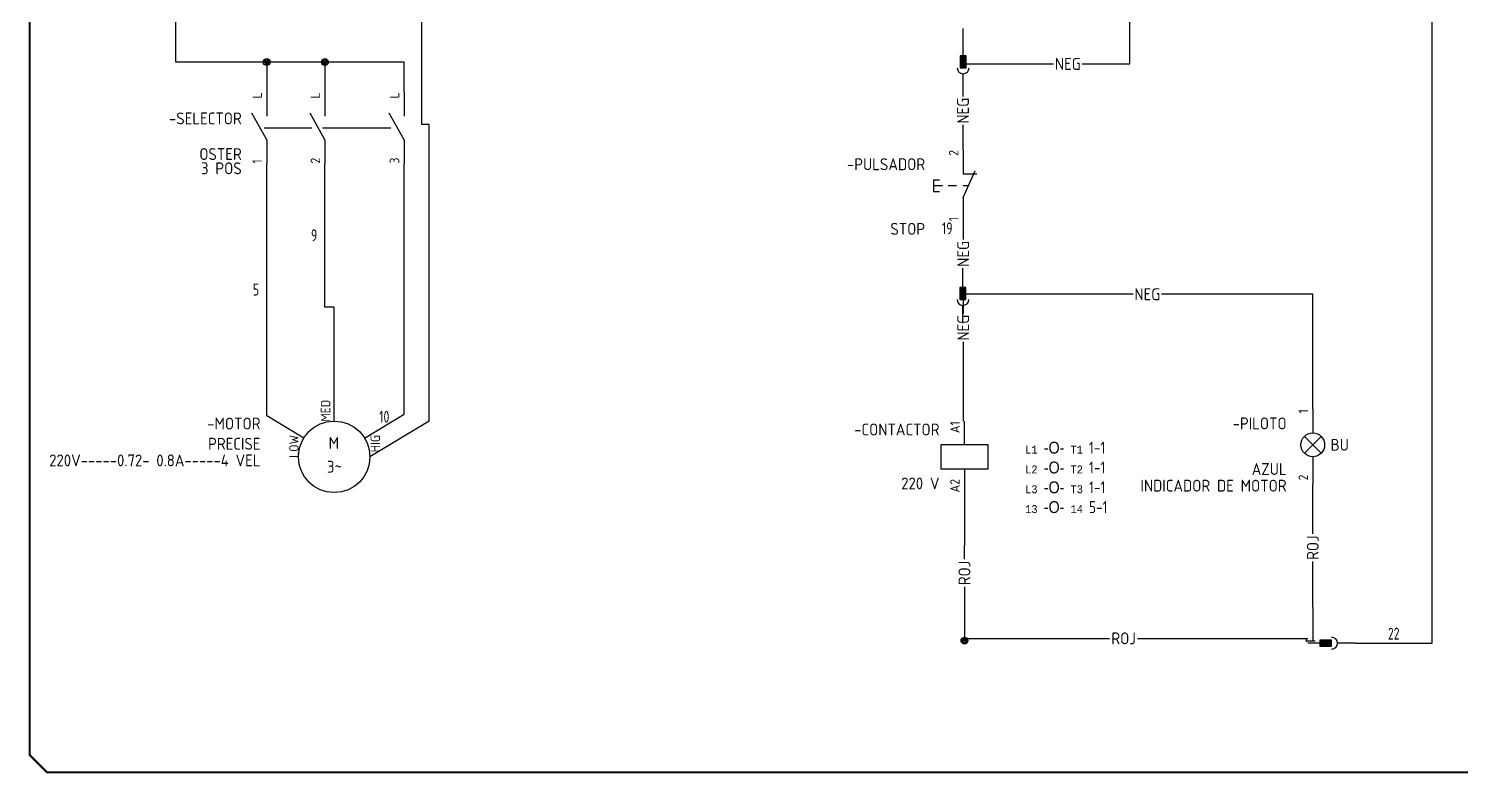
# Model space of a CAD drawing. Header units: inches. Extents: x 1 to 983, y 0 to 649.
# Drawn here: x 1 to 604, y 0 to 314 of the extents above; entities that cross this region are included whole.
import ezdxf
from ezdxf.enums import TextEntityAlignment as Align

# ---------------------------------------------------------------- set-up
doc = ezdxf.new("R2010")
doc.units = ezdxf.units.IN
doc.header["$MEASUREMENT"] = 0
for name, color, linetype in [('DESC', 150, 'Continuous'), ('DESCCHILD', 20, 'Continuous'), ('LINK', 9, 'Continuous'), ('LOC', 8, 'Continuous'), ('MISC', 7, 'Continuous'), ('SYMS', 7, 'Continuous'), ('TAGS', 150, 'Continuous'), ('TERMS', 123, 'Continuous'), ('TITLE', 7, 'Continuous'), ('WHT_12_THHN', 7, 'Continuous'), ('WIRENO', 72, 'Continuous'), ('XREF', 7, 'Continuous')]:
    doc.layers.add(name, color=color, linetype=linetype)
doc.styles.add('WD_IEC', font='ISOCP2.shx', dxfattribs={"width": 0.9, "height": 4})

# ---------------------------------------------------------------- blocks, each defined once
blk = doc.blocks.new('NO_NUM_acade_title')
at = {"layer": 'TITLE', "const_width": 0.0312}
blk.add_lwpolyline([(30.594, 0.281), (30.594, 22.177), (30.344, 22.427), (0.281, 22.427), (0.031, 22.177), (0.031, 0.281), (0.281, 0.031), (30.344, 0.031)], close=True, dxfattribs=at)
blk = doc.blocks.new('VMS1')
for p, q in [((0, 2.5), (0, 7.5)), ((0, -2.5), (0, -7.5))]:
    blk.add_line(p, q)
blk.add_lwpolyline([(-5, 2.5), (-5, -2.5), (5, -2.5), (5, 2.5)], close=True)
at = {"style": 'WD_IEC'}
for tag, p in [('INST', (-5.25, 10.5)), ('LOC', (-5.25, 7.5)), ('TAG1', (-5.25, 4.5)), ('DESC1', (-5.25, -6.85)), ('DESC2', (-5.25, -9.85)), ('DESC3', (-5.25, -12.85))]:
    blk.add_attdef(tag, text='', height=2.5, dxfattribs=at).set_placement(p, align=Align.RIGHT)
blk.add_attdef('TERM01', text='', height=2, rotation=90, dxfattribs=at).set_placement((-1, 7.5), align=Align.RIGHT)
at = {"style": 'WD_IEC', "flags": 1}
for tag, p, height in [('X2TERM01', (0, 7.5), 0.32), ('X4LINK', (-5, 0), 0.32), ('X1LINK', (5, 0), 0.32), ('ASSYCODE', (1, -4), 1), ('FAMILY', (1, -5.5), 1), ('CATDESC', (1, -7), 1), ('X8TERM02', (0, -7.5), 0.32)]:
    blk.add_attdef(tag, p, '', height=height, dxfattribs=at)
at = {"style": 'WD_IEC', "flags": 9}
for tag, p in [('MFG', (-6, 1)), ('CAT', (-6, -1.5))]:
    blk.add_attdef(tag, text='', height=1.5, dxfattribs=at).set_placement(p, align=Align.RIGHT)
at = {"style": 'WD_IEC'}
blk.add_attdef('TERM02', (-1, -7.5), '', height=2, rotation=90, dxfattribs=at)
at = {"lineweight": 9, "style": 'WD_IEC'}
for tag, p in [('NO', (-5.5, -16.5)), ('NC', (-5.5, -19.5))]:
    blk.add_attdef(tag, text='', height=2.5, dxfattribs=at).set_placement(p, align=Align.TOP_RIGHT)
for tag, p in [('XREFNO', (-4, -16.5)), ('XREFNC', (-4, -19.5))]:
    blk.add_attdef(tag, text='', height=2.5, dxfattribs=at).set_placement(p, align=Align.TOP_LEFT)
blk = doc.blocks.new('VPB12')
for p, q in [((0, 7.5), (0, 2.5)), ((0, -2.5), (2.5, 3.12)), ((-6.25, 1.25), (-6.25, -1.25)), ((-6.25, 1.25), (-5, 1.25)), ((-6.25, 0), (-4.38, 0)), ((-3.12, 0), (-1.39, 0)), ((0, 2.5), (2.87, 2.5)), ((0, 0), (1.11, 0)), ((-6.25, -1.25), (-5, -1.25)), ((0, -2.5), (0, -7.5))]:
    blk.add_line(p, q)
at = {"style": 'WD_IEC'}
for tag, p in [('INST', (-8, 10.25)), ('LOC', (-8, 6.75)), ('TAG1', (-8, 3.25)), ('DESC1', (-8, -10.35)), ('DESC2', (-8, -13.85)), ('DESC3', (-8, -17.35))]:
    blk.add_attdef(tag, text='', height=2.5, dxfattribs=at).set_placement(p, align=Align.RIGHT)
blk.add_attdef('TERM01', text='', height=2, rotation=90, dxfattribs=at).set_placement((-1, 7.5), align=Align.RIGHT)
at = {"style": 'WD_IEC', "flags": 1}
for tag, p, height in [('X2TERM01', (0, 7.5), 0.32), ('CONTACT', (0.5, 4.5), 1), ('COMMON', (1.75, 3.25), 1), ('X1LINK', (1.5, 0), 0.32), ('ASSYCODE', (1, -4), 1), ('FAMILY', (1, -5.5), 1), ('CATDESC', (1, -7), 1), ('X8TERM02', (0, -7.5), 0.32)]:
    blk.add_attdef(tag, p, '', height=height, dxfattribs=at)
at = {"style": 'WD_IEC', "flags": 9}
for tag, p in [('MFG', (-8.5, -0.25)), ('CAT', (-8.5, -2.75))]:
    blk.add_attdef(tag, text='', height=1.5, dxfattribs=at).set_placement(p, align=Align.RIGHT)
at = {"style": 'WD_IEC'}
blk.add_attdef('TERM02', (-1, -7.5), '', height=2, rotation=90, dxfattribs=at)
at = {"lineweight": 15, "style": 'WD_IEC'}
blk.add_attdef('XREF', text='', height=2.5, dxfattribs=at).set_placement((-8, -6.35), align=Align.RIGHT)
blk = doc.blocks.new('WDDOT')
for radius in [0.72, 0.449, 0.223]:
    blk.add_circle((0, 0), radius)
blk = doc.blocks.new('VLT1B')
for p, q in [((0, 7.5), (0, 2.5)), ((-1.77, -1.77), (1.77, 1.77)), ((1.77, -1.77), (-1.77, 1.77)), ((0, -2.5), (0, -7.5))]:
    blk.add_line(p, q)
blk.add_circle((0, 0), 2.5)
at = {"style": 'WD_IEC'}
for tag, p in [('INST', (-5.5, 10.25)), ('LOC', (-5.5, 6.75)), ('TAG1', (-5.5, 3.25)), ('DESC1', (-5.5, -6.35)), ('DESC2', (-5.5, -9.85)), ('DESC3', (-5.5, -13.35))]:
    blk.add_attdef(tag, text='', height=2.5, dxfattribs=at).set_placement(p, align=Align.RIGHT)
blk.add_attdef('TERM01', text='', height=2, rotation=90, dxfattribs=at).set_placement((-1, 7.5), align=Align.RIGHT)
at = {"style": 'WD_IEC', "flags": 1}
for tag, p, height in [('X2TERM01', (0, 7.5), 0.32), ('X4LINK', (-3, 0), 0.32), ('X1LINK', (3, 0), 0.32), ('ASSYCODE', (1, -4), 1), ('FAMILY', (1, -5.5), 1), ('CATDESC', (1, -7), 1), ('X8TERM02', (0, -7.5), 0.32)]:
    blk.add_attdef(tag, p, '', height=height, dxfattribs=at)
at = {"style": 'WD_IEC', "flags": 9}
for tag, p in [('MFG', (-6, -0.25)), ('CAT', (-6, -2.75))]:
    blk.add_attdef(tag, text='', height=1.5, dxfattribs=at).set_placement(p, align=Align.RIGHT)
at = {"style": 'WD_IEC'}
blk.add_attdef('TERM02', (-1, -7.5), '', height=2, rotation=90, dxfattribs=at)
at = {"lineweight": 13, "style": 'WD_IEC'}
blk.add_attdef('COLOR', text='', height=2.5, dxfattribs=at).set_placement((3.75, 0), align=Align.MIDDLE_LEFT)
at = {"lineweight": 15, "style": 'WD_IEC'}
for tag, p in [('XREF', (-5.5, -18)), ('WDTAGALT', (-5.5, -21.5))]:
    blk.add_attdef(tag, text='', height=2.5, dxfattribs=at).set_placement(p, align=Align.RIGHT)
blk = doc.blocks.new('VMO14')
blk.add_line((20, 7.5), (7.5, 0))
blk.add_circle((0, 0), 7.5)
at = {"style": 'WD_IEC'}
for tag, p in [('INST', (-15.5, 12.75)), ('LOC', (-15.5, 9.25)), ('TAG1', (-15.5, 5.75)), ('DESC1', (-15.5, 1.5)), ('DESC2', (-15.5, -2)), ('DESC3', (-15.5, -5.5)), ('RATING1', (-15.5, -9)), ('RATING2', (-15.5, -12.5)), ('RATING3', (-15.5, -16))]:
    blk.add_attdef(tag, text='', height=2.5, dxfattribs=at).set_placement(p, align=Align.RIGHT)
blk.add_attdef('TERM02', (-0.81, 7.4), '', height=2, rotation=90, dxfattribs=at)
for tag, p in [('TERM04', (19, 10)), ('TERM01', (-7.47, 4.61)), ('TERM03', (9.66, 4.61))]:
    blk.add_attdef(tag, text='', height=2, rotation=90, dxfattribs=at).set_placement(p, align=Align.RIGHT)
at = {"style": 'WD_IEC', "flags": 1}
for tag, p, height in [('MFG', (22.75, 9), 1.5), ('X2TERM02', (0, 7.5), 0.32), ('X2TERM04', (20, 7.5), 0.32), ('CAT', (22.75, 6.5), 1.5), ('X0TERM01', (-6.4, 3.9), 0.32), ('X0TERM03', (6.4, 3.9), 0.32), ('X4LINK', (-7.5, 0), 0.32), ('X1LINK', (7.5, 0), 0.32), ('ASSYCODE', (1, -9), 1), ('FAMILY', (1, -10.5), 1), ('CATDESC', (1, -12), 1)]:
    blk.add_attdef(tag, p, '', height=height, dxfattribs=at)
at = {"style": 'WD_IEC'}
for tag, p in [('M', (-0.06, 1.67)), ('3~', (0.05, -3.33))]:
    blk.add_attdef(tag, text='', height=2.5, dxfattribs=at).set_placement(p, align=Align.CENTER)
at = {"lineweight": 15, "style": 'WD_IEC'}
blk.add_attdef('XREF', text='', height=2.5, dxfattribs=at).set_placement((-15.5, -19.5), align=Align.RIGHT)
blk = doc.blocks.new('VCR21')
for p, q in [((0, 7.5), (0, 2.5)), ((0, -2.5), (-3.12, 3.12)), ((0, -2.5), (0, -7.5))]:
    blk.add_line(p, q)
at = {"style": 'WD_IEC'}
for tag, p in [('INST', (-5.25, 6.75)), ('LOC', (-5.25, 3.75)), ('TAG2', (-5.25, 0.75)), ('XREF', (-5.25, -3.75)), ('DESC1', (-5.25, -6.75)), ('DESC2', (-5.25, -9.75)), ('DESC3', (-5.25, -12.75))]:
    blk.add_attdef(tag, text='', height=2.5, dxfattribs=at).set_placement(p, align=Align.RIGHT)
blk.add_attdef('TERM01', text='', height=2, rotation=90, dxfattribs=at).set_placement((-1, 7.5), align=Align.RIGHT)
at = {"style": 'WD_IEC', "flags": 1}
for tag, p, height in [('X2TERM01', (0, 7.5), 0.32), ('X4LINK', (-2.75, 0), 0.32), ('X1LINK', (-0.5, 0), 0.32), ('CONTACT', (4, -3.5), 1), ('FAMILY', (4, -5), 1), ('COMMON', (5.25, -4.75), 1), ('X8TERM02', (0, -7.5), 0.32)]:
    blk.add_attdef(tag, p, '', height=height, dxfattribs=at)
at = {"style": 'WD_IEC'}
blk.add_attdef('TERM02', (-1, -7.5), '', height=2, rotation=90, dxfattribs=at)
blk = doc.blocks.new('WD_WNV')
at = {"linetype": 'Continuous', "style": 'WD_IEC', "width": 0.8}
blk.add_attdef('WIRENO', text='', height=2.5, dxfattribs=at).set_placement((-1.6, 0), align=Align.MIDDLE_RIGHT)
at = {"style": 'WD_IEC', "flags": 1}
for tag, p in [('W08USER', (-1, 0.375)), ('W04USER', (-1, 0.875)), ('W05USER', (-1, 0.75)), ('W09USER', (-1, 0.25)), ('W03USER', (-1, 1)), ('W06USER', (-1, 0.625)), ('W07USER', (-1, 0.5)), ('W02USER', (-1, 1.125)), ('W01USER', (-1, 1.25)), ('W10USER', (-1, 0.125))]:
    blk.add_attdef(tag, text='', height=0.08, dxfattribs=at).set_placement(p, align=Align.CENTER)
blk = doc.blocks.new('WD_WNH')
at = {"linetype": 'Continuous', "style": 'WD_IEC', "width": 0.8}
blk.add_attdef('WIRENO', text='', height=2.5, dxfattribs=at).set_placement((0, 0.75), align=Align.CENTER)
at = {"style": 'WD_IEC', "flags": 1}
for tag, p in [('W08USER', (0, 0.375)), ('W04USER', (0, 0.875)), ('W05USER', (0, 0.75)), ('W09USER', (0, 0.25)), ('W03USER', (0, 1)), ('W06USER', (0, 0.625)), ('W07USER', (0, 0.5)), ('W02USER', (0, 1.125)), ('W01USER', (0, 1.25)), ('W10USER', (0, 0.125))]:
    blk.add_attdef(tag, text='', height=0.08, dxfattribs=at).set_placement(p, align=Align.CENTER)
blk = doc.blocks.new('HT0_LGENERIC')
at = {"style": 'WD_IEC'}
blk.add_attdef('COLOR', text='', height=2.5, dxfattribs=at).set_placement((0, 0), align=Align.MIDDLE_CENTER)
for tag, p in [('X4_TINY_DOT_DONT_REMOVE', (-2.5, 0)), ('X1_TINY_DOT_DONT_REMOVE', (2.5, 0))]:
    blk.add_attdef(tag, p, '', height=0.002, dxfattribs=at)
at = {"style": 'WD_IEC', "flags": 1}
for tag, p in [('X4TERM01', (-2.5, 0)), ('X1TERM01', (2.5, 0))]:
    blk.add_attdef(tag, p, '', height=0.2, dxfattribs=at)
blk = doc.blocks.new('VT0_LGENERIC')
at = {"style": 'WD_IEC'}
blk.add_attdef('COLOR', text='', height=2.5, rotation=90, dxfattribs=at).set_placement((0, 0), align=Align.MIDDLE_CENTER)
at = {"style": 'WD_IEC', "flags": 1}
for tag, p in [('X2TERM01', (0, 4)), ('X8TERM01', (0, -4))]:
    blk.add_attdef(tag, p, '', height=0.16, rotation=90, dxfattribs=at)
at = {"style": 'WD_IEC'}
for tag, p in [('X2_TINY_DOT_DONT_REMOVE', (0, 4)), ('X8_TINY_DOT_DONT_REMOVE', (0, -4))]:
    blk.add_attdef(tag, p, '', height=0.0001, rotation=90, dxfattribs=at)
blk = doc.blocks.new('VC02PJ')
for p, q in [((0, 2.5), (0, 5)), ((0, -5), (0, -1.25))]:
    blk.add_line(p, q)
blk.add_lwpolyline([(-0.63, 0), (0.62, 0), (0.62, 2.5), (-0.63, 2.5)], close=True)
blk.add_arc((0, 0), 1.25, 180, 0)
blk.add_solid([(-0.63, 2.5), (-0.63, 0), (0.62, 2.5), (0.62, 0)])
at = {"style": 'WD_IEC'}
for tag, p in [('INST', (-5.25, 8)), ('LOC', (-5.25, 5)), ('TAG2', (-5.25, 2)), ('DESC1', (-5.25, -5.6)), ('DESC2', (-5.25, -8.6)), ('DESC3', (-5.25, -11.6))]:
    blk.add_attdef(tag, text='', height=2.5, dxfattribs=at).set_placement(p, align=Align.RIGHT)
blk.add_attdef('TERM02', text='', height=2, rotation=90, dxfattribs=at).set_placement((-1, 5), align=Align.RIGHT)
at = {"style": 'WD_IEC', "flags": 1}
for tag, p, height in [('X2TERM02', (0, 5), 0.32), ('X2TERMDESC02', (0, 4.48), 0.32), ('X4LINK', (-1.25, 1.25), 0.32), ('X1LINK', (1.25, 1.25), 0.32), ('X8TERM01', (0, -5), 0.32), ('X8TERMDESC01', (0, -5.52), 0.32), ('FAMILY', (2.75, -4.25), 1)]:
    blk.add_attdef(tag, p, '', height=height, dxfattribs=at)
at = {"style": 'WD_IEC'}
blk.add_attdef('TERM01', (-1, -5), '', height=2, rotation=90, dxfattribs=at)
blk = doc.blocks.new('HC02PJ')
for p, q in [((-2.5, 0), (-5, 0)), ((5, 0), (1.25, 0))]:
    blk.add_line(p, q)
blk.add_lwpolyline([(0, -0.62), (0, 0.62), (-2.5, 0.62), (-2.5, -0.62)], close=True)
blk.add_arc((0, 0), 1.25, 270, 90)
blk.add_solid([(-2.5, -0.62), (0, -0.62), (-2.5, 0.62), (0, 0.62)])
at = {"style": 'WD_IEC'}
for tag, height, p in [('DESC1', 2.5, (-2, 19.75)), ('DESC2', 2.5, (-2, 16.5)), ('DESC3', 2.5, (-2, 13.5)), ('INST', 2.5, (-2, 10.5)), ('LOC', 2.5, (-2, 7.75)), ('TAG2', 2.5, (-2, 4.75)), ('TERM02', 2, (6, 1))]:
    blk.add_attdef(tag, text='', height=height, dxfattribs=at).set_placement(p, align=Align.RIGHT)
blk.add_attdef('TERM01', (-6.5, 1), '', height=2, dxfattribs=at)
at = {"style": 'WD_IEC', "flags": 1}
for tag, p, height in [('X4TERM01', (-5, 0), 0.32), ('X2LINK', (-1.25, 1.25), 0.32), ('X1TERM02', (5, 0), 0.32), ('X4TERMDESC01', (-5, -0.52), 0.32), ('FAMILY', (-5, -4), 1), ('X8LINK', (-1.25, -1.25), 0.32), ('X1TERMDESC02', (5, -0.52), 0.32)]:
    blk.add_attdef(tag, p, '', height=height, dxfattribs=at)

msp = doc.modelspace()

# ---------------------------------------------------------------- linework, layer by layer
at = {"layer": 'LINK'}
for points in [[(99.85, 272.06), (119.84, 272.06)], [(124.34, 272.06), (153.14, 272.06)]]:
    msp.add_lwpolyline(points, dxfattribs=at)
at = {"layer": 'WHT_12_THHN'}
for p, q in [((62.64, 299.76), (62.64, 387.11)), ((591.34, 55.24), (591.34, 388.53)), ((166.15, 273.51), (166.15, 353.7)), ((464.12, 298.97), (464.12, 349.84)), ((393.98, 307.34), (393.98, 313.83)), ((100.85, 299.76), (62.64, 299.76)), ((125.34, 299.76), (100.85, 299.76)), ((100.85, 299.76), (100.85, 287.06)), ((158.65, 299.76), (125.34, 299.76)), ((125.34, 299.76), (125.34, 287.06)), ((158.65, 287.06), (158.65, 299.76)), ((393.98, 298.97), (428.17, 298.97)), ((428.17, 298.97), (432.04, 298.97)), ((444.04, 298.97), (464.12, 298.97)), ((393.98, 285.32), (393.98, 287.34)), ((169.25, 273.51), (166.15, 273.51)), ((169.25, 148.65), (169.25, 273.51)), ((393.98, 267.73), (393.98, 273.32)), ((393.98, 262.78), (393.98, 267.73)), ((100.85, 150.96), (100.85, 257.06)), ((125.34, 196.69), (125.34, 257.06)), ((158.65, 151.57), (158.65, 257.06)), ((393.98, 232.78), (393.98, 225.06)), ((393.78, 209.87), (393.78, 213.06)), ((393.98, 202.86), (393.98, 194)), ((465.51, 202.06), (393.98, 202.06)), ((496.4, 202.06), (477.51, 202.06)), ((506.49, 202.06), (496.4, 202.06)), ((541.13, 202.06), (506.49, 202.06)), ((541.13, 153.71), (541.13, 202.06)), ((129.25, 196.69), (125.34, 196.69)), ((129.25, 148.65), (129.25, 196.69)), ((393.98, 182), (393.98, 148.65)), ((116.44, 141.46), (100.85, 150.96)), ((142.05, 141.46), (158.65, 151.57)), ((541.13, 123.71), (541.13, 121.8)), ((541.13, 101.26), (541.13, 121.8)), ((394.53, 118.65), (394.53, 96.31)), ((394.53, 90.6), (394.53, 96.31)), ((541.13, 70.42), (541.13, 89.55)), ((394.53, 78.89), (394.53, 56.33)), ((541.13, 70.42), (541.13, 58.23)), ((393.44, 57.26), (455.64, 57.26)), ((467.35, 57.26), (539.08, 57.26)), ((538.39, 57.26), (538.39, 55.77)), ((538.39, 56.19), (542.07, 56.19)), ((541.13, 58.23), (541.13, 56.33)), ((559.08, 55.24), (591.34, 55.24))]:
    msp.add_line(p, q, dxfattribs=at)

# ---------------------------------------------------------------- block references
at = {"layer": 'LOC', "color": 7, "xscale": 28.93527259246057, "yscale": 28.93527259246057, "zscale": 28.93527259246057}
msp.add_blockref('NO_NUM_acade_title', (0.21, 0), dxfattribs=at)
at = {"layer": 'SYMS', "xscale": 2, "yscale": 2, "zscale": 2}
for name, p in [('VC02PJ', (393.98, 297.34)), ('WDDOT', (100.85, 299.76)), ('WDDOT', (125.34, 299.76)), ('VC02PJ', (393.9, 199.87)), ('WDDOT', (394.53, 56.33)), ('HC02PJ', (549.08, 55.24))]:
    msp.add_blockref(name, p, dxfattribs=at)
at = {"layer": 'SYMS'}
ref = msp.add_blockref('HT0_LGENERIC', (438.04, 298.97), dxfattribs=dict(at, xscale=2, yscale=2, zscale=2))
ref.add_attrib('X4_TINY_DOT_DONT_REMOVE', '.', (432.04, 298.97), dxfattribs={"layer": 'MISC', "height": 0.004, "style": 'WD_IEC'})
ref.add_attrib('X1_TINY_DOT_DONT_REMOVE', '.', (444.04, 298.97), dxfattribs={"layer": 'MISC', "height": 0.004, "style": 'WD_IEC'})
ref.add_attrib('COLOR', 'NEG', dxfattribs={"layer": 'MISC', "height": 5, "style": 'WD_IEC'}).set_placement((438.04, 298.97), align=Align.MIDDLE_CENTER)
ref = msp.add_blockref('VCR21', (100.85, 272.06), dxfattribs=dict(at, xscale=2, yscale=2, zscale=2))
ref.add_attrib('TERM02', '1', (98.85, 257.06), dxfattribs={"layer": 'TERMS', "height": 4, "rotation": 90, "style": 'WD_IEC'})
ref.add_attrib('TERM01', 'L', dxfattribs={"layer": 'TERMS', "height": 4, "rotation": 90, "style": 'WD_IEC'}).set_placement((98.85, 287.06), align=Align.RIGHT)
ref.add_attrib('DESC2', '3 POS', dxfattribs={"layer": 'DESCCHILD', "height": 5, "style": 'WD_IEC'}).set_placement((90.35, 252.56), align=Align.RIGHT)
ref.add_attrib('DESC1', 'OSTER', dxfattribs={"layer": 'DESCCHILD', "height": 5, "style": 'WD_IEC'}).set_placement((90.35, 258.56), align=Align.RIGHT)
ref.add_attrib('TAG2', '-SELECTOR', dxfattribs={"layer": 'TAGS', "height": 5, "style": 'WD_IEC'}).set_placement((90.35, 273.56), align=Align.RIGHT)
ref = msp.add_blockref('VCR21', (125.34, 272.06), dxfattribs=dict(at, xscale=2, yscale=2, zscale=2))
ref.add_attrib('TERM02', '2', (123.34, 257.06), dxfattribs={"layer": 'TERMS', "height": 4, "rotation": 90, "style": 'WD_IEC'})
ref.add_attrib('TERM01', 'L', dxfattribs={"layer": 'TERMS', "height": 4, "rotation": 90, "style": 'WD_IEC'}).set_placement((123.34, 287.06), align=Align.RIGHT)
ref = msp.add_blockref('VCR21', (158.65, 272.06), dxfattribs=dict(at, xscale=2, yscale=2, zscale=2))
ref.add_attrib('TERM02', '3', (156.65, 257.06), dxfattribs={"layer": 'TERMS', "height": 4, "rotation": 90, "style": 'WD_IEC'})
ref.add_attrib('TERM01', 'L', dxfattribs={"layer": 'TERMS', "height": 4, "rotation": 90, "style": 'WD_IEC'}).set_placement((156.65, 287.06), align=Align.RIGHT)
ref = msp.add_blockref('VT0_LGENERIC', (393.91, 279.32), dxfattribs=dict(at, xscale=2, yscale=2, zscale=2))
ref.add_attrib('X8_TINY_DOT_DONT_REMOVE', '.', (393.91, 273.32), dxfattribs={"layer": 'MISC', "height": 0.0002, "rotation": 90, "style": 'WD_IEC'})
ref.add_attrib('X2_TINY_DOT_DONT_REMOVE', '.', (393.91, 285.32), dxfattribs={"layer": 'MISC', "height": 0.0002, "rotation": 90, "style": 'WD_IEC'})
ref.add_attrib('COLOR', 'NEG', dxfattribs={"layer": 'MISC', "height": 5, "rotation": 90, "style": 'WD_IEC'}).set_placement((393.91, 279.32), align=Align.MIDDLE_CENTER)
ref = msp.add_blockref('VPB12', (393.98, 247.78), dxfattribs=dict(at, xscale=2, yscale=2, zscale=2))
ref.add_attrib('TERM02', '1', (391.98, 232.78), dxfattribs={"layer": 'TERMS', "height": 4, "rotation": 90, "style": 'WD_IEC'})
ref.add_attrib('TERM01', '2', dxfattribs={"layer": 'TERMS', "height": 4, "rotation": 90, "style": 'WD_IEC'}).set_placement((391.98, 262.78), align=Align.RIGHT)
ref.add_attrib('DESC1', 'STOP', dxfattribs={"layer": 'DESC', "height": 5, "style": 'WD_IEC'}).set_placement((377.98, 227.08), align=Align.RIGHT)
ref.add_attrib('TAG1', '-PULSADOR', dxfattribs={"layer": 'TAGS', "height": 5, "style": 'WD_IEC'}).set_placement((377.98, 254.28), align=Align.RIGHT)
ref = msp.add_blockref('VT0_LGENERIC', (393.98, 219.06), dxfattribs=dict(at, xscale=2, yscale=2, zscale=2))
ref.add_attrib('X8_TINY_DOT_DONT_REMOVE', '.', (393.98, 213.06), dxfattribs={"layer": 'MISC', "height": 0.0002, "rotation": 90, "style": 'WD_IEC'})
ref.add_attrib('X2_TINY_DOT_DONT_REMOVE', '.', (393.98, 225.06), dxfattribs={"layer": 'MISC', "height": 0.0002, "rotation": 90, "style": 'WD_IEC'})
ref.add_attrib('COLOR', 'NEG', dxfattribs={"layer": 'MISC', "height": 5, "rotation": 90, "style": 'WD_IEC'}).set_placement((393.98, 219.06), align=Align.MIDDLE_CENTER)
ref = msp.add_blockref('HT0_LGENERIC', (471.51, 202.06), dxfattribs=dict(at, xscale=2, yscale=2, zscale=2))
ref.add_attrib('X4_TINY_DOT_DONT_REMOVE', '.', (465.51, 202.06), dxfattribs={"layer": 'MISC', "height": 0.004, "style": 'WD_IEC'})
ref.add_attrib('X1_TINY_DOT_DONT_REMOVE', '.', (477.51, 202.06), dxfattribs={"layer": 'MISC', "height": 0.004, "style": 'WD_IEC'})
ref.add_attrib('COLOR', 'NEG', dxfattribs={"layer": 'MISC', "height": 5, "style": 'WD_IEC'}).set_placement((471.51, 202.06), align=Align.MIDDLE_CENTER)
ref = msp.add_blockref('VT0_LGENERIC', (393.98, 188), dxfattribs=dict(at, xscale=2, yscale=2, zscale=2))
ref.add_attrib('X8_TINY_DOT_DONT_REMOVE', '.', (393.98, 182), dxfattribs={"layer": 'MISC', "height": 0.0002, "rotation": 90, "style": 'WD_IEC'})
ref.add_attrib('X2_TINY_DOT_DONT_REMOVE', '.', (393.98, 194), dxfattribs={"layer": 'MISC', "height": 0.0002, "rotation": 90, "style": 'WD_IEC'})
ref.add_attrib('COLOR', 'NEG', dxfattribs={"layer": 'MISC', "height": 5, "rotation": 90, "style": 'WD_IEC'}).set_placement((393.98, 188), align=Align.MIDDLE_CENTER)
ref = msp.add_blockref('VMO14', (129.25, 133.65), dxfattribs=dict(at, xscale=2, yscale=2, zscale=2))
ref.add_attrib('M', 'M', dxfattribs={"layer": 'MISC', "height": 5, "style": 'WD_IEC'}).set_placement((129.13, 136.99), align=Align.CENTER)
ref.add_attrib('3~', '3~', dxfattribs={"layer": 'MISC', "height": 5, "style": 'WD_IEC'}).set_placement((129.34, 126.99), align=Align.CENTER)
ref.add_attrib('DESC2', '220V-----0.72- 0.8A-----4 VEL', dxfattribs={"layer": 'DESC', "height": 5, "style": 'WD_IEC'}).set_placement((98.25, 129.65), align=Align.RIGHT)
ref.add_attrib('DESC1', 'PRECISE', dxfattribs={"layer": 'DESC', "height": 5, "style": 'WD_IEC'}).set_placement((98.25, 136.65), align=Align.RIGHT)
ref.add_attrib('TERM03', 'HIG', dxfattribs={"layer": 'TERMS', "height": 4, "rotation": 90, "style": 'WD_IEC'}).set_placement((148.57, 142.87), align=Align.RIGHT)
ref.add_attrib('TERM02', 'MED', (127.64, 148.45), dxfattribs={"layer": 'TERMS', "height": 4, "rotation": 90, "style": 'WD_IEC'})
ref.add_attrib('TERM01', 'LOW', dxfattribs={"layer": 'TERMS', "height": 4, "rotation": 90, "style": 'WD_IEC'}).set_placement((114.31, 142.87), align=Align.RIGHT)
ref.add_attrib('TAG1', '-MOTOR', dxfattribs={"layer": 'TAGS', "height": 5, "style": 'WD_IEC'}).set_placement((98.25, 145.15), align=Align.RIGHT)
ref = msp.add_blockref('VLT1B', (541.13, 138.71), dxfattribs=dict(at, xscale=2, yscale=2, zscale=2))
ref.add_attrib('TERM02', '2', (539.13, 123.71), dxfattribs={"layer": 'TERMS', "height": 4, "rotation": 90, "style": 'WD_IEC'})
ref.add_attrib('TERM01', '1', dxfattribs={"layer": 'TERMS', "height": 4, "rotation": 90, "style": 'WD_IEC'}).set_placement((539.13, 153.71), align=Align.RIGHT)
ref.add_attrib('DESC2', 'INDICADOR DE MOTOR', dxfattribs={"layer": 'DESC', "height": 5, "style": 'WD_IEC'}).set_placement((530.13, 119.01), align=Align.RIGHT)
ref.add_attrib('DESC1', 'AZUL', dxfattribs={"layer": 'DESC', "height": 5, "style": 'WD_IEC'}).set_placement((530.13, 126.01), align=Align.RIGHT)
ref.add_attrib('COLOR', 'BU', dxfattribs={"layer": 'MISC', "lineweight": 13, "height": 5, "style": 'WD_IEC'}).set_placement((548.63, 138.71), align=Align.MIDDLE_LEFT)
ref.add_attrib('TAG1', '-PILOTO', dxfattribs={"layer": 'TAGS', "height": 5, "style": 'WD_IEC'}).set_placement((530.13, 145.21), align=Align.RIGHT)
ref = msp.add_blockref('VMS1', (394.53, 133.65), dxfattribs=dict(at, xscale=2, yscale=2, zscale=2))
ref.add_attrib('TERM02', 'A2', (392.53, 118.65), dxfattribs={"layer": 'TERMS', "height": 4, "rotation": 90, "style": 'WD_IEC'})
ref.add_attrib('TERM01', 'A1', dxfattribs={"layer": 'TERMS', "height": 4, "rotation": 90, "style": 'WD_IEC'}).set_placement((392.53, 148.65), align=Align.RIGHT)
ref.add_attrib('DESC1', '220 V', dxfattribs={"layer": 'DESC', "height": 5, "style": 'WD_IEC'}).set_placement((384.03, 119.95), align=Align.RIGHT)
ref.add_attrib('TAG1', '-CONTACTOR', dxfattribs={"layer": 'TAGS', "height": 5, "style": 'WD_IEC'}).set_placement((384.03, 142.65), align=Align.RIGHT)
ref = msp.add_blockref('VT0_LGENERIC', (541.13, 95.41), dxfattribs=dict(at, xscale=2, yscale=2, zscale=2))
ref.add_attrib('X8_TINY_DOT_DONT_REMOVE', '.', (541.13, 89.55), dxfattribs={"layer": 'MISC', "height": 0.0002, "rotation": 90, "style": 'WD_IEC'})
ref.add_attrib('X2_TINY_DOT_DONT_REMOVE', '.', (541.13, 101.26), dxfattribs={"layer": 'MISC', "height": 0.0002, "rotation": 90, "style": 'WD_IEC'})
ref.add_attrib('COLOR', 'ROJ', dxfattribs={"layer": 'MISC', "height": 5, "rotation": 90, "style": 'WD_IEC'}).set_placement((541.13, 95.41), align=Align.MIDDLE_CENTER)
ref = msp.add_blockref('VT0_LGENERIC', (394.53, 84.74), dxfattribs=dict(at, xscale=2, yscale=2, zscale=2))
ref.add_attrib('X8_TINY_DOT_DONT_REMOVE', '.', (394.53, 78.89), dxfattribs={"layer": 'MISC', "height": 0.0002, "rotation": 90, "style": 'WD_IEC'})
ref.add_attrib('X2_TINY_DOT_DONT_REMOVE', '.', (394.53, 90.6), dxfattribs={"layer": 'MISC', "height": 0.0002, "rotation": 90, "style": 'WD_IEC'})
ref.add_attrib('COLOR', 'ROJ', dxfattribs={"layer": 'MISC', "height": 5, "rotation": 90, "style": 'WD_IEC'}).set_placement((394.53, 84.74), align=Align.MIDDLE_CENTER)
ref = msp.add_blockref('HT0_LGENERIC', (461.5, 57.26), dxfattribs=dict(at, xscale=2, yscale=2, zscale=2))
ref.add_attrib('X4_TINY_DOT_DONT_REMOVE', '.', (455.64, 57.26), dxfattribs={"layer": 'MISC', "height": 0.004, "style": 'WD_IEC'})
ref.add_attrib('X1_TINY_DOT_DONT_REMOVE', '.', (467.35, 57.26), dxfattribs={"layer": 'MISC', "height": 0.004, "style": 'WD_IEC'})
ref.add_attrib('COLOR', 'ROJ', dxfattribs={"layer": 'MISC', "height": 5, "style": 'WD_IEC'}).set_placement((461.5, 57.26), align=Align.MIDDLE_CENTER)
at = {"layer": 'WIRENO'}
ref = msp.add_blockref('WD_WNV', (125.34, 226.88), dxfattribs=dict(at, xscale=2, yscale=2, zscale=2))
ref.add_attrib('WIRENO', '9', dxfattribs={"linetype": 'Continuous', "height": 5, "style": 'WD_IEC', "width": 0.8}).set_placement((122.14, 226.88), align=Align.MIDDLE_RIGHT)
ref = msp.add_blockref('WD_WNV', (393.98, 229.92), dxfattribs=dict(at, xscale=2, yscale=2, zscale=2))
ref.add_attrib('WIRENO', '19', dxfattribs={"linetype": 'Continuous', "height": 5, "style": 'WD_IEC', "width": 0.8}).set_placement((389.52, 229.81), align=Align.MIDDLE_RIGHT)
ref = msp.add_blockref('WD_WNV', (100.85, 204.01), dxfattribs=dict(at, xscale=2, yscale=2, zscale=2))
ref.add_attrib('WIRENO', '5', dxfattribs={"linetype": 'Continuous', "height": 5, "style": 'WD_IEC', "width": 0.8}).set_placement((97.65, 204.01), align=Align.MIDDLE_RIGHT)
ref = msp.add_blockref('WD_WNH', (150.35, 146.52), dxfattribs=dict(at, xscale=2, yscale=2, zscale=2))
ref.add_attrib('WIRENO', '10', dxfattribs={"linetype": 'Continuous', "height": 5, "style": 'WD_IEC', "width": 0.8}).set_placement((150.35, 148.02), align=Align.CENTER)
ref = msp.add_blockref('WD_WNH', (575.21, 55.24), dxfattribs=dict(at, xscale=2, yscale=2, zscale=2))
ref.add_attrib('WIRENO', '22', dxfattribs={"linetype": 'Continuous', "height": 5, "style": 'WD_IEC', "width": 0.8}).set_placement((575.21, 56.74), align=Align.CENTER)

# ---------------------------------------------------------------- texts
at = {"layer": 'XREF', "insert": (420.09, 140), "char_height": 5, "attachment_point": 1, "style": 'WD_IEC'}
msp.add_mtext('{\\Fmonotxt.shx|c0;\\H0.67x;L1 }{\\Facaderef.shx|c0;-O-} {\\Fmonotxt.shx|c0;\\H0.67x;T1} 1-1\\P{\\Fmonotxt.shx|c0;\\H0.67x;L2 }{\\Facaderef.shx|c0;-O-} {\\Fmonotxt.shx|c0;\\H0.67x;T2} 1-1\\P{\\Fmonotxt.shx|c0;\\H0.67x;L3 }{\\Facaderef.shx|c0;-O-} {\\Fmonotxt.shx|c0;\\H0.67x;T3} 1-1\\P{\\Fmonotxt.shx|c0;\\H0.67x;13 }{\\Facaderef.shx|c0;-O-} {\\Fmonotxt.shx|c0;\\H0.67x;14} 5-1', dxfattribs=at)

doc.saveas('drawing.dxf')
